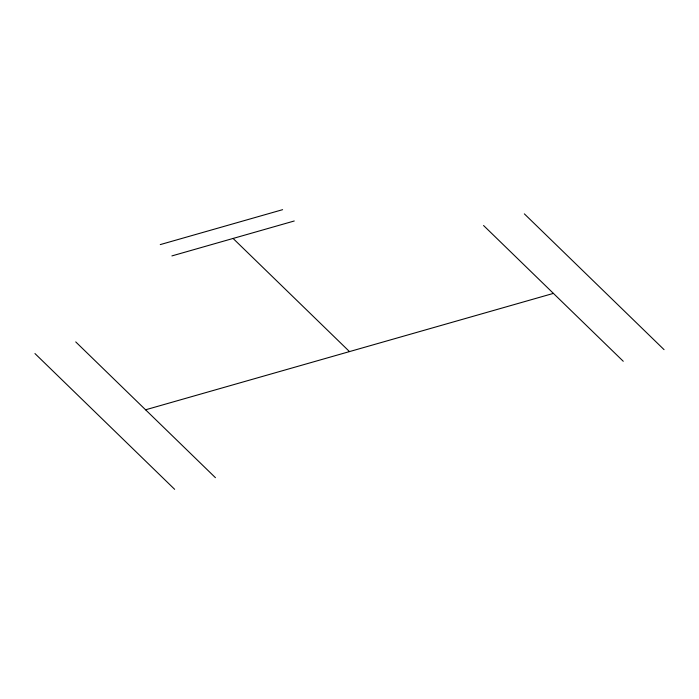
<?xml version="1.0" encoding="UTF-8"?>
<svg xmlns="http://www.w3.org/2000/svg" width="699" height="699" viewBox="0 0 699 699"><rect width="100%" height="100%" fill="white"/><g stroke="black" fill="none" stroke-linecap="round" stroke-linejoin="round"><path stroke-width="1.05" d="M160.263 244.598L282.614 209.674M171.902 255.913L294.253 220.989M145.584 409.797L553.416 293.388M524.346 213.859L664.05 349.64M483.559 225.506L623.263 361.278M233.082 238.446L349.5 351.597M75.737 341.907L215.441 477.688M34.95 353.554L174.654 489.326"/></g></svg>
